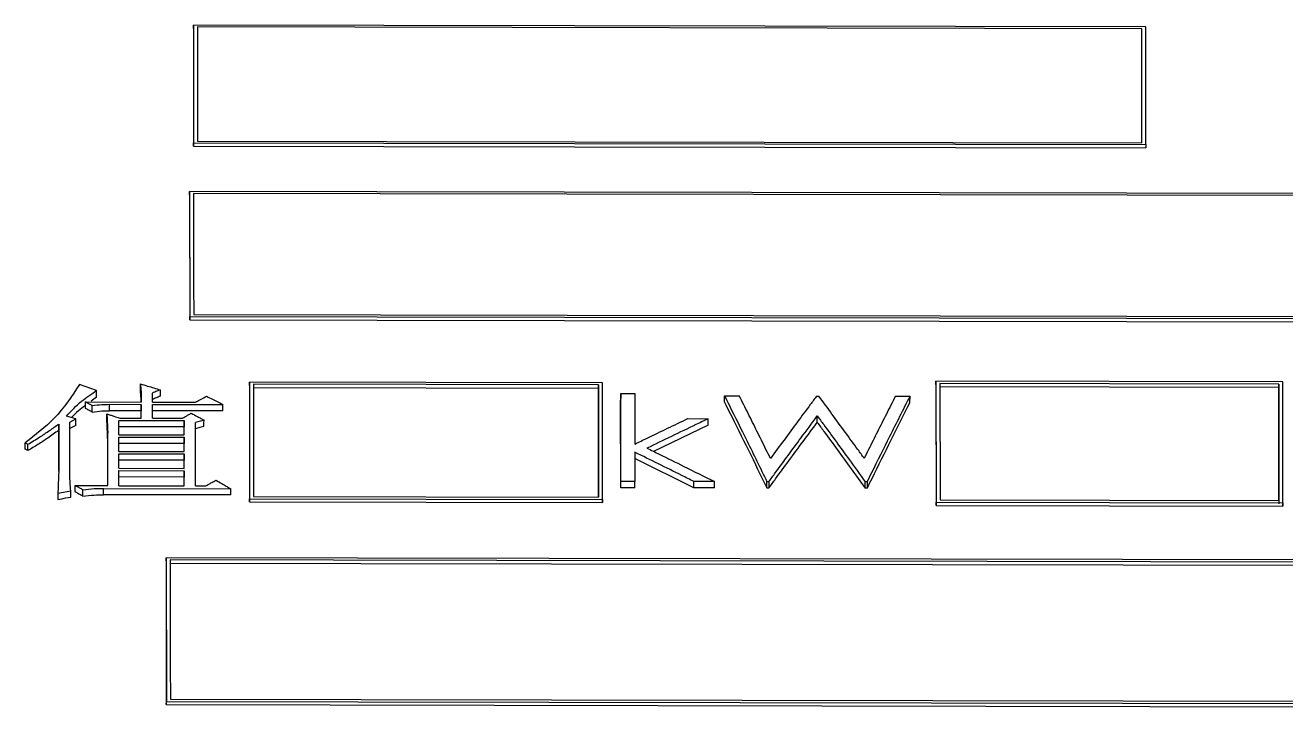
# Model space of a CAD drawing. Header units: millimetres. Extents: x 2462 to 4142, y 835 to 2023.
# Drawn here: x 2899.97 to 2915.83, y 1804.28 to 1812.87 of the extents above; entities that cross this region are included whole.
import ezdxf

# ---------------------------------------------------------------- set-up
doc = ezdxf.new("R2010")
doc.units = ezdxf.units.MM

msp = doc.modelspace()

# ---------------------------------------------------------------- linework, layer by layer
at = {"color": 7, "linetype": 'Continuous', "lineweight": 25}
for p, q in [((2914.068, 1812.847), (2902.085, 1812.869)), ((2902.085, 1812.826), (2902.086, 1811.346)), ((2914.018, 1812.825), (2902.135, 1812.847)), ((2902.136, 1811.412), (2914.019, 1811.39)), ((2902.086, 1811.346), (2902.086, 1811.388)), ((2902.086, 1811.388), (2914.069, 1811.366)), ((2902.086, 1811.346), (2914.069, 1811.324)), ((2914.069, 1811.366), (2914.069, 1811.324)), ((2924.17, 1810.735), (2902.037, 1810.776)), ((2902.037, 1810.734), (2902.038, 1809.163)), ((2924.12, 1810.711), (2902.087, 1810.752)), ((2902.038, 1809.204), (2924.171, 1809.163)), ((2902.038, 1809.163), (2902.038, 1809.204)), ((2902.088, 1809.23), (2924.121, 1809.189)), ((2902.038, 1809.163), (2924.171, 1809.122)), ((2911.428, 1808.388), (2911.429, 1806.867)), ((2915.791, 1808.38), (2911.428, 1808.388)), ((2900.866, 1808.271), (2900.65, 1808.346)), ((2900.866, 1808.19), (2900.866, 1808.271)), ((2901.418, 1808.275), (2901.418, 1808.356)), ((2901.569, 1808.127), (2901.569, 1808.241)), ((2902.791, 1808.337), (2902.792, 1806.87)), ((2902.792, 1808.378), (2902.792, 1806.911)), ((2907.232, 1808.37), (2902.792, 1808.378)), ((2902.841, 1808.311), (2907.182, 1808.303)), ((2902.842, 1808.351), (2902.842, 1806.938)), ((2907.182, 1808.343), (2902.842, 1808.351)), ((2907.183, 1806.93), (2907.182, 1808.343)), ((2907.182, 1808.343), (2907.182, 1808.303)), ((2907.182, 1808.303), (2907.183, 1806.93)), ((2907.233, 1806.902), (2907.232, 1808.37)), ((2907.461, 1807.129), (2907.461, 1808.234)), ((2907.461, 1808.234), (2907.64, 1808.234)), ((2907.64, 1808.234), (2907.641, 1807.599)), ((2911.428, 1808.347), (2911.429, 1806.827)), ((2911.478, 1808.362), (2911.479, 1806.895)), ((2915.741, 1808.354), (2911.478, 1808.362)), ((2911.478, 1808.321), (2915.741, 1808.313)), ((2915.742, 1806.887), (2915.741, 1808.354)), ((2915.741, 1808.354), (2915.741, 1808.313)), ((2915.792, 1806.859), (2915.791, 1808.38)), ((2900.725, 1808.047), (2900.726, 1808.128)), ((2900.726, 1808.128), (2901.429, 1808.127)), ((2900.866, 1808.19), (2900.799, 1808.139)), ((2900.812, 1808.001), (2900.812, 1808.082)), ((2901.028, 1808.018), (2901.029, 1808.099)), ((2901.029, 1808.099), (2901.429, 1808.098)), ((2901.429, 1807.925), (2901.429, 1808.098)), ((2901.429, 1808.098), (2901.429, 1808.017)), ((2901.569, 1808.127), (2902.11, 1808.126)), ((2901.569, 1808.098), (2902.456, 1808.096)), ((2901.569, 1807.925), (2901.569, 1808.098)), ((2907.461, 1807.049), (2907.46, 1808.153)), ((2908.768, 1808.205), (2908.954, 1808.204)), ((2909.927, 1808.202), (2909.954, 1808.202)), ((2910.918, 1808.201), (2911.102, 1808.2)), ((2911.101, 1808.119), (2911.102, 1808.2)), ((2900.607, 1807.915), (2900.488, 1807.95)), ((2900.531, 1807.874), (2900.607, 1807.915)), ((2901.429, 1808.017), (2901.028, 1808.018)), ((2901.158, 1807.925), (2901.429, 1807.925)), ((2901.429, 1807.925), (2901.429, 1808.017)), ((2902.456, 1808.015), (2901.569, 1808.017)), ((2901.569, 1807.925), (2901.948, 1807.924)), ((2908.305, 1807.919), (2908.563, 1807.918)), ((2908.563, 1807.837), (2908.563, 1807.918)), ((2909.935, 1807.871), (2909.935, 1807.952)), ((2900.39, 1807.851), (2900.391, 1807.266)), ((2900.39, 1807.771), (2900.39, 1807.851)), ((2900.39, 1807.259), (2900.39, 1807.771)), ((2900.531, 1807.289), (2900.531, 1807.874)), ((2900.606, 1807.834), (2900.531, 1807.794)), ((2901.969, 1807.814), (2901.147, 1807.816)), ((2901.148, 1807.896), (2901.97, 1807.895)), ((2901.148, 1807.716), (2901.148, 1807.896)), ((2901.97, 1807.895), (2901.969, 1807.814)), ((2901.97, 1807.715), (2901.969, 1807.814)), ((2901.97, 1807.715), (2901.97, 1807.895)), ((2902.111, 1807.074), (2902.11, 1807.871)), ((2908.563, 1807.837), (2907.874, 1807.506)), ((2899.968, 1807.533), (2899.969, 1807.613)), ((2899.969, 1807.613), (2900.001, 1807.596)), ((2900.001, 1807.516), (2900.001, 1807.596)), ((2901.007, 1807.076), (2901.007, 1807.734)), ((2901.007, 1807.654), (2901.007, 1807.734)), ((2901.007, 1807.076), (2901.007, 1807.654)), ((2901.97, 1807.605), (2901.147, 1807.607)), ((2901.148, 1807.716), (2901.97, 1807.715)), ((2901.148, 1807.687), (2901.97, 1807.686)), ((2901.148, 1807.506), (2901.148, 1807.687)), ((2901.97, 1807.504), (2901.97, 1807.686)), ((2901.97, 1807.686), (2901.97, 1807.605)), ((2901.97, 1807.504), (2901.97, 1807.605)), ((2900.001, 1807.516), (2899.968, 1807.533)), ((2901.148, 1807.506), (2901.97, 1807.504)), ((2901.148, 1807.477), (2901.97, 1807.475)), ((2901.148, 1807.294), (2901.148, 1807.477)), ((2901.97, 1807.293), (2901.97, 1807.475)), ((2901.97, 1807.475), (2901.97, 1807.395)), ((2907.641, 1807.495), (2907.641, 1807.129)), ((2901.97, 1807.395), (2901.148, 1807.397)), ((2901.148, 1807.294), (2901.97, 1807.293)), ((2901.97, 1807.293), (2901.97, 1807.395)), ((2908.383, 1807.048), (2907.64, 1807.415)), ((2901.148, 1807.265), (2901.97, 1807.263)), ((2901.148, 1807.075), (2901.148, 1807.265)), ((2901.97, 1807.183), (2901.148, 1807.185)), ((2901.97, 1807.074), (2901.97, 1807.263)), ((2901.97, 1807.263), (2901.97, 1807.183)), ((2901.97, 1807.074), (2901.97, 1807.183)), ((2907.461, 1807.049), (2907.461, 1807.129)), ((2907.641, 1807.129), (2907.461, 1807.129)), ((2907.64, 1807.049), (2907.641, 1807.129)), ((2908.641, 1807.127), (2908.383, 1807.127)), ((2908.64, 1807.047), (2908.641, 1807.127)), ((2909.327, 1807.125), (2909.301, 1807.125)), ((2909.327, 1807.125), (2909.326, 1807.046)), ((2910.563, 1807.123), (2910.537, 1807.123)), ((2910.563, 1807.123), (2910.563, 1807.044)), ((2900.38, 1806.982), (2900.542, 1807.011)), ((2900.38, 1806.982), (2900.38, 1806.902)), ((2900.596, 1806.997), (2900.596, 1807.076)), ((2900.596, 1807.076), (2901.007, 1807.076)), ((2900.693, 1806.943), (2900.694, 1807.023)), ((2900.953, 1806.961), (2900.953, 1807.04)), ((2900.953, 1807.04), (2902.554, 1807.037)), ((2902.554, 1806.958), (2900.953, 1806.961)), ((2901.148, 1807.075), (2901.97, 1807.074)), ((2902.111, 1807.074), (2902.241, 1807.073)), ((2907.64, 1807.049), (2907.461, 1807.049)), ((2908.64, 1807.047), (2908.383, 1807.048)), ((2909.301, 1807.046), (2909.326, 1807.046)), ((2910.563, 1807.044), (2910.537, 1807.044)), ((2902.792, 1806.871), (2902.792, 1806.911)), ((2902.792, 1806.911), (2907.233, 1806.902)), ((2902.792, 1806.87), (2907.233, 1806.862)), ((2902.842, 1806.938), (2907.183, 1806.93)), ((2907.233, 1806.902), (2907.233, 1806.863)), ((2907.233, 1806.862), (2907.233, 1806.891)), ((2911.429, 1806.827), (2911.429, 1806.867)), ((2911.429, 1806.867), (2915.792, 1806.859)), ((2911.429, 1806.827), (2915.792, 1806.819)), ((2911.479, 1806.895), (2915.742, 1806.887)), ((2915.792, 1806.859), (2915.792, 1806.819)), ((2915.792, 1806.819), (2915.792, 1806.848)), ((2901.744, 1806.129), (2901.744, 1806.168)), ((2923.877, 1806.127), (2901.744, 1806.168)), ((2901.744, 1806.129), (2901.744, 1804.321)), ((2923.827, 1806.099), (2901.794, 1806.14)), ((2901.794, 1806.101), (2923.827, 1806.06)), ((2901.744, 1804.321), (2901.745, 1804.359)), ((2901.744, 1804.321), (2923.877, 1804.28)), ((2901.745, 1804.359), (2923.877, 1804.318)), ((2901.795, 1804.389), (2923.827, 1804.348))]:
    msp.add_line(p, q, dxfattribs=at)
at = {"color": 7, "linetype": 'Continuous', "lineweight": 25, "flags": 128}
for points in [[(2902.085, 1812.826), (2902.085, 1812.85), (2902.085, 1812.869)], [(2902.037, 1810.734), (2902.037, 1810.758), (2902.037, 1810.776)], [(2911.428, 1808.347), (2911.428, 1808.37), (2911.428, 1808.388)], [(2901.667, 1808.281), (2901.666, 1808.236), (2901.666, 1808.2)], [(2902.791, 1808.337), (2902.792, 1808.36), (2902.792, 1808.378)], [(2907.461, 1808.234), (2907.461, 1808.189), (2907.46, 1808.153)], [(2902.456, 1808.015), (2902.456, 1808.061), (2902.456, 1808.096)], [(2908.768, 1808.124), (2908.768, 1808.169), (2908.768, 1808.205)], [(2900.606, 1807.834), (2900.607, 1807.879), (2900.607, 1807.915)], [(2900.996, 1807.897), (2900.996, 1807.942), (2900.996, 1807.978)], [(2902.219, 1807.9), (2902.173, 1807.888), (2902.142, 1807.88), (2902.11, 1807.871)], [(2902.218, 1807.82), (2902.164, 1807.805), (2902.11, 1807.791)], [(2902.218, 1807.82), (2902.218, 1807.865), (2902.219, 1807.9)], [(2908.383, 1807.048), (2908.383, 1807.092), (2908.383, 1807.127)], [(2909.301, 1807.046), (2909.301, 1807.09), (2909.301, 1807.125)], [(2910.537, 1807.044), (2910.537, 1807.088), (2910.537, 1807.123)], [(2900.542, 1806.932), (2900.542, 1806.976), (2900.542, 1807.011)], [(2902.554, 1806.958), (2902.554, 1807.002), (2902.554, 1807.037)], [(2900.38, 1806.902), (2900.428, 1806.911), (2900.475, 1806.92), (2900.542, 1806.932)]]:
    msp.add_lwpolyline(points, dxfattribs=at)
at = {"color": 7, "linetype": 'Continuous', "lineweight": 25}
for points, knots in [([(2902.085, 1812.869), (2902.085, 1812.725), (2902.085, 1812.436), (2902.086, 1811.945), (2902.086, 1811.591), (2902.086, 1811.388)], [0, 0, 0, 0, 0.300085, 0.60017, 1, 1, 1, 1]), ([(2902.135, 1812.847), (2902.135, 1812.702), (2902.135, 1812.414), (2902.136, 1811.937), (2902.136, 1811.598), (2902.136, 1811.412)], [0, 0, 0, 0, 0.30968, 0.61936, 1, 1, 1, 1]), ([(2914.019, 1811.39), (2914.019, 1811.542), (2914.019, 1811.846), (2914.018, 1812.325), (2914.018, 1812.647), (2914.018, 1812.825)], [0, 0, 0, 0, 0.30968, 0.619361, 1, 1, 1, 1]), ([(2914.069, 1811.366), (2914.069, 1811.518), (2914.069, 1811.822), (2914.068, 1812.317), (2914.068, 1812.654), (2914.068, 1812.847)], [0, 0, 0, 0, 0.300085, 0.600171, 1, 1, 1, 1]), ([(2902.037, 1810.776), (2902.037, 1810.623), (2902.037, 1810.315), (2902.038, 1809.793), (2902.038, 1809.418), (2902.038, 1809.204)], [0, 0, 0, 0, 0.300081, 0.600162, 1, 1, 1, 1]), ([(2902.087, 1810.752), (2902.087, 1810.598), (2902.087, 1810.291), (2902.088, 1809.784), (2902.088, 1809.427), (2902.088, 1809.23)], [0, 0, 0, 0, 0.3099206, 0.6198411, 1, 1, 1, 1]), ([(2900.65, 1808.346), (2900.555, 1808.201), (2900.386, 1807.939), (2900.097, 1807.714), (2899.969, 1807.613)], [0, 0, 0, 0, 0.556051, 1, 1, 1, 1]), ([(2900.488, 1807.95), (2900.547, 1808.014), (2900.653, 1808.13), (2900.801, 1808.228), (2900.866, 1808.271)], [0, 0, 0, 0, 0.558291, 1, 1, 1, 1]), ([(2901.418, 1808.356), (2901.42, 1808.336), (2901.424, 1808.294), (2901.428, 1808.218), (2901.428, 1808.162), (2901.429, 1808.127)], [0, 0, 0, 0, 0.271414, 0.542845, 1, 1, 1, 1]), ([(2901.418, 1808.356), (2901.447, 1808.347), (2901.504, 1808.33), (2901.587, 1808.305), (2901.64, 1808.289), (2901.667, 1808.281)], [0, 0, 0, 0, 0.357822, 0.678911, 1, 1, 1, 1]), ([(2901.427, 1808.127), (2901.427, 1808.142), (2901.426, 1808.191), (2901.421, 1808.241), (2901.418, 1808.275)], [0, 0, 0, 0, 0.303655, 1, 1, 1, 1]), ([(2901.667, 1808.281), (2901.653, 1808.276), (2901.63, 1808.266), (2901.598, 1808.253), (2901.579, 1808.245), (2901.569, 1808.241)], [0, 0, 0, 0, 0.419954, 0.709977, 1, 1, 1, 1]), ([(2915.741, 1808.313), (2915.741, 1808.044), (2915.741, 1807.562), (2915.742, 1807.065), (2915.742, 1806.847)], [0, 0, 0, 0, 0.559997, 1, 1, 1, 1]), ([(2900.725, 1808.083), (2900.695, 1808.061), (2900.63, 1808.014), (2900.579, 1807.96), (2900.551, 1807.931)], [0, 0, 0, 0, 0.457262, 1, 1, 1, 1]), ([(2900.812, 1808.082), (2900.8, 1808.089), (2900.779, 1808.1), (2900.75, 1808.115), (2900.734, 1808.124), (2900.726, 1808.128)], [0, 0, 0, 0, 0.42836, 0.71418, 1, 1, 1, 1]), ([(2900.812, 1808.082), (2900.852, 1808.088), (2900.923, 1808.098), (2900.996, 1808.098), (2901.029, 1808.099)], [0, 0, 0, 0, 0.5588348, 1, 1, 1, 1]), ([(2901.666, 1808.2), (2901.65, 1808.194), (2901.618, 1808.18), (2901.585, 1808.167), (2901.569, 1808.161)], [0, 0, 0, 0, 0.501498, 1, 1, 1, 1]), ([(2902.11, 1808.126), (2902.123, 1808.132), (2902.147, 1808.145), (2902.194, 1808.17), (2902.229, 1808.188), (2902.251, 1808.2)], [0, 0, 0, 0, 0.263609, 0.527219, 1, 1, 1, 1]), ([(2902.251, 1808.2), (2902.276, 1808.187), (2902.323, 1808.164), (2902.392, 1808.129), (2902.435, 1808.107), (2902.456, 1808.096)], [0, 0, 0, 0, 0.369349, 0.684674, 1, 1, 1, 1]), ([(2908.768, 1808.205), (2908.787, 1808.167), (2908.881, 1807.979), (2909.059, 1807.622), (2909.218, 1807.296), (2909.301, 1807.125)], [0, 0, 0, 0, 0.105997, 0.529992, 1, 1, 1, 1]), ([(2908.768, 1808.124), (2908.788, 1808.084), (2908.888, 1807.884), (2909.066, 1807.527), (2909.223, 1807.205), (2909.301, 1807.046)], [0, 0, 0, 0, 0.112618, 0.563095, 1, 1, 1, 1]), ([(2909.346, 1807.416), (2909.327, 1807.455), (2909.27, 1807.57), (2909.177, 1807.759), (2909.065, 1807.983), (2908.991, 1808.131), (2908.954, 1808.204)], [0, 0, 0, 0, 0.144497, 0.433492, 0.716743, 1, 1, 1, 1]), ([(2909.927, 1808.202), (2909.901, 1808.167), (2909.82, 1808.059), (2909.683, 1807.875), (2909.516, 1807.649), (2909.403, 1807.494), (2909.346, 1807.416)], [0, 0, 0, 0, 0.137967, 0.413903, 0.706948, 1, 1, 1, 1]), ([(2910.525, 1807.419), (2910.499, 1807.456), (2910.419, 1807.566), (2910.284, 1807.752), (2910.12, 1807.977), (2910.009, 1808.127), (2909.954, 1808.202)], [0, 0, 0, 0, 0.139179, 0.417538, 0.708766, 1, 1, 1, 1]), ([(2910.918, 1808.201), (2910.899, 1808.163), (2910.842, 1808.051), (2910.748, 1807.865), (2910.636, 1807.642), (2910.562, 1807.494), (2910.525, 1807.419)], [0, 0, 0, 0, 0.145351, 0.436054, 0.718024, 1, 1, 1, 1]), ([(2910.563, 1807.123), (2910.582, 1807.162), (2910.677, 1807.355), (2910.857, 1807.716), (2911.017, 1808.033), (2911.102, 1808.2)], [0, 0, 0, 0, 0.105883, 0.529421, 1, 1, 1, 1]), ([(2910.563, 1807.044), (2910.583, 1807.084), (2910.684, 1807.289), (2910.864, 1807.65), (2911.023, 1807.964), (2911.101, 1808.119)], [0, 0, 0, 0, 0.1124937, 0.5624736, 1, 1, 1, 1]), ([(2900.812, 1808.001), (2900.797, 1808.009), (2900.769, 1808.024), (2900.74, 1808.04), (2900.725, 1808.047)], [0, 0, 0, 0, 0.499999, 1, 1, 1, 1]), ([(2900.812, 1808.001), (2900.852, 1808.007), (2900.923, 1808.017), (2900.996, 1808.018), (2901.028, 1808.018)], [0, 0, 0, 0, 0.558823, 1, 1, 1, 1]), ([(2900.996, 1807.978), (2900.997, 1807.948), (2901, 1807.893), (2901.004, 1807.812), (2901.006, 1807.76), (2901.007, 1807.734)], [0, 0, 0, 0, 0.362107, 0.681053, 1, 1, 1, 1]), ([(2900.996, 1807.978), (2901.011, 1807.973), (2901.04, 1807.964), (2901.094, 1807.946), (2901.134, 1807.933), (2901.158, 1807.925)], [0, 0, 0, 0, 0.27079, 0.54158, 1, 1, 1, 1]), ([(2901.948, 1807.924), (2901.96, 1807.931), (2901.984, 1807.945), (2902.02, 1807.966), (2902.044, 1807.98), (2902.056, 1807.987)], [0, 0, 0, 0, 0.3275538, 0.6637769, 1, 1, 1, 1]), ([(2902.056, 1807.987), (2902.083, 1807.973), (2902.124, 1807.951), (2902.178, 1807.922), (2902.205, 1807.907), (2902.219, 1807.9)], [0, 0, 0, 0, 0.4999999, 0.7499999, 1, 1, 1, 1]), ([(2907.641, 1807.599), (2907.692, 1807.624), (2907.829, 1807.69), (2908.051, 1807.797), (2908.22, 1807.878), (2908.305, 1807.919)], [0, 0, 0, 0, 0.233528, 0.616763, 1, 1, 1, 1]), ([(2908.563, 1807.918), (2908.512, 1807.893), (2908.357, 1807.819), (2908.1, 1807.696), (2907.895, 1807.597), (2907.792, 1807.547)], [0, 0, 0, 0, 0.201203, 0.600601, 1, 1, 1, 1]), ([(2909.327, 1807.125), (2909.353, 1807.162), (2909.434, 1807.273), (2909.568, 1807.456), (2909.744, 1807.695), (2909.866, 1807.859), (2909.935, 1807.952)], [0, 0, 0, 0, 0.132228, 0.396684, 0.661141, 1, 1, 1, 1]), ([(2909.935, 1807.952), (2909.962, 1807.916), (2910.042, 1807.807), (2910.175, 1807.625), (2910.349, 1807.385), (2910.47, 1807.217), (2910.537, 1807.123)], [0, 0, 0, 0, 0.1324799, 0.3974403, 0.6624006, 1, 1, 1, 1]), ([(2900.001, 1807.596), (2900.053, 1807.626), (2900.147, 1807.682), (2900.275, 1807.769), (2900.352, 1807.824), (2900.39, 1807.851)], [0, 0, 0, 0, 0.376305, 0.687979, 1, 1, 1, 1]), ([(2900.39, 1807.771), (2900.344, 1807.738), (2900.26, 1807.677), (2900.13, 1807.592), (2900.044, 1807.541), (2900.001, 1807.516)], [0, 0, 0, 0, 0.372808, 0.686119, 1, 1, 1, 1]), ([(2901.007, 1807.654), (2901.005, 1807.683), (2901.003, 1807.739), (2900.999, 1807.82), (2900.997, 1807.871), (2900.996, 1807.897)], [0, 0, 0, 0, 0.366204, 0.683102, 1, 1, 1, 1]), ([(2909.326, 1807.046), (2909.354, 1807.084), (2909.438, 1807.199), (2909.581, 1807.394), (2909.756, 1807.631), (2909.875, 1807.791), (2909.935, 1807.871)], [0, 0, 0, 0, 0.1374394, 0.4123184, 0.7061558, 1, 1, 1, 1]), ([(2909.935, 1807.871), (2909.963, 1807.834), (2910.046, 1807.721), (2910.187, 1807.527), (2910.36, 1807.289), (2910.478, 1807.125), (2910.537, 1807.044)], [0, 0, 0, 0, 0.137702, 0.413107, 0.70655, 1, 1, 1, 1]), ([(2908.383, 1807.127), (2908.332, 1807.153), (2908.182, 1807.227), (2907.935, 1807.35), (2907.739, 1807.447), (2907.641, 1807.495)], [0, 0, 0, 0, 0.208204, 0.604101, 1, 1, 1, 1]), ([(2907.792, 1807.547), (2907.844, 1807.522), (2907.998, 1807.445), (2908.281, 1807.306), (2908.512, 1807.19), (2908.641, 1807.127)], [0, 0, 0, 0, 0.182207, 0.546622, 1, 1, 1, 1]), ([(2900.542, 1807.011), (2900.539, 1807.045), (2900.532, 1807.109), (2900.531, 1807.202), (2900.531, 1807.26), (2900.531, 1807.289)], [0, 0, 0, 0, 0.368742, 0.684307, 1, 1, 1, 1]), ([(2900.391, 1807.266), (2900.389, 1807.231), (2900.387, 1807.167), (2900.383, 1807.072), (2900.381, 1807.012), (2900.38, 1806.982)], [0, 0, 0, 0, 0.367121, 0.68356, 1, 1, 1, 1]), ([(2902.241, 1807.073), (2902.253, 1807.08), (2902.278, 1807.094), (2902.321, 1807.117), (2902.352, 1807.134), (2902.37, 1807.144)], [0, 0, 0, 0, 0.2855769, 0.5711538, 1, 1, 1, 1]), ([(2902.37, 1807.144), (2902.394, 1807.13), (2902.437, 1807.105), (2902.498, 1807.07), (2902.536, 1807.048), (2902.554, 1807.037)], [0, 0, 0, 0, 0.392599, 0.696299, 1, 1, 1, 1]), ([(2900.694, 1807.023), (2900.681, 1807.03), (2900.659, 1807.042), (2900.626, 1807.06), (2900.606, 1807.071), (2900.596, 1807.076)], [0, 0, 0, 0, 0.380765, 0.690382, 1, 1, 1, 1]), ([(2900.693, 1806.943), (2900.677, 1806.952), (2900.645, 1806.97), (2900.612, 1806.988), (2900.596, 1806.997)], [0, 0, 0, 0, 0.5, 1, 1, 1, 1]), ([(2900.693, 1806.943), (2900.741, 1806.949), (2900.827, 1806.959), (2900.914, 1806.96), (2900.953, 1806.961)], [0, 0, 0, 0, 0.559192, 1, 1, 1, 1]), ([(2900.694, 1807.023), (2900.742, 1807.029), (2900.827, 1807.039), (2900.915, 1807.04), (2900.953, 1807.04)], [0, 0, 0, 0, 0.5592, 1, 1, 1, 1]), ([(2901.744, 1806.168), (2901.744, 1805.991), (2901.744, 1805.636), (2901.744, 1805.034), (2901.745, 1804.605), (2901.745, 1804.359)], [0, 0, 0, 0, 0.300081, 0.600162, 1, 1, 1, 1]), ([(2901.794, 1806.14), (2901.794, 1805.962), (2901.794, 1805.607), (2901.794, 1805.024), (2901.794, 1804.614), (2901.795, 1804.389)], [0, 0, 0, 0, 0.309921, 0.619841, 1, 1, 1, 1])]:
    msp.add_open_spline(points, degree=3, knots=knots, dxfattribs=at)

doc.saveas('drawing.dxf')
